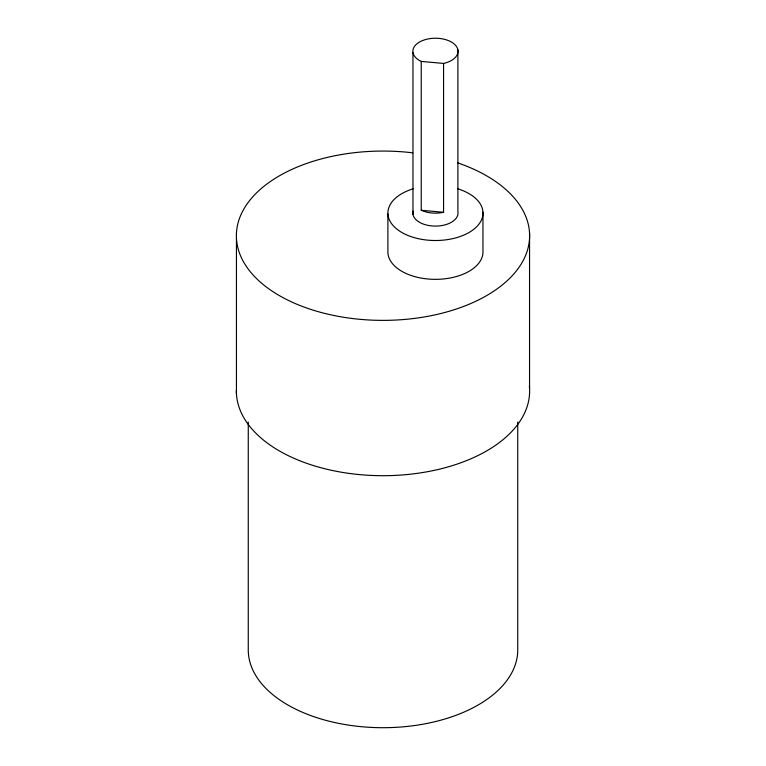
<?xml version="1.0" encoding="UTF-8"?>
<svg xmlns="http://www.w3.org/2000/svg" width="766" height="766" viewBox="0 0 766 766"><rect width="100%" height="100%" fill="white"/><g stroke="black" fill="none" stroke-linecap="round" stroke-linejoin="round"><path stroke-width="1.15" d="M421.243 61.414L443.562 63.434A22.587 13.041 0 0 0 454.784 44.533A22.587 13.041 0 0 0 420.591 41.441A22.587 13.041 0 0 0 421.243 61.414L421.243 210.267A22.587 13.041 0 0 0 443.562 212.287L443.562 63.434M421.243 210.267L443.562 212.287M529.555 232.921L529.555 388.247M517.739 422.056L517.739 649.903A134.739 77.797 0 0 1 383 727.7A134.739 77.797 0 0 1 248.261 649.903L248.261 422.056M482.963 212.153L482.963 250.98A47.559 27.461 0 0 1 437.003 279.331A47.559 27.461 0 0 1 387.902 252.799L387.902 213.963M457.896 49.886L457.896 211.675A22.587 13.041 0 0 1 434.877 226.094A22.587 13.041 0 0 1 413.123 211.043M412.97 52.653L412.97 214.442M236.445 238.523L236.445 393.839M457.809 162.909A146.632 84.662 0 0 1 468.447 304.514A146.632 84.662 0 0 1 239.557 253.278A146.632 84.662 0 0 1 412.769 152.827M529.363 385.93A146.632 84.662 0 0 1 386.84 475.667A146.632 84.662 0 0 1 236.368 390.363M457.838 188.838A47.559 27.461 0 0 1 472.076 230.566A47.559 27.461 0 0 1 398.425 230.298A47.559 27.461 0 0 1 413.544 188.685"/></g></svg>
